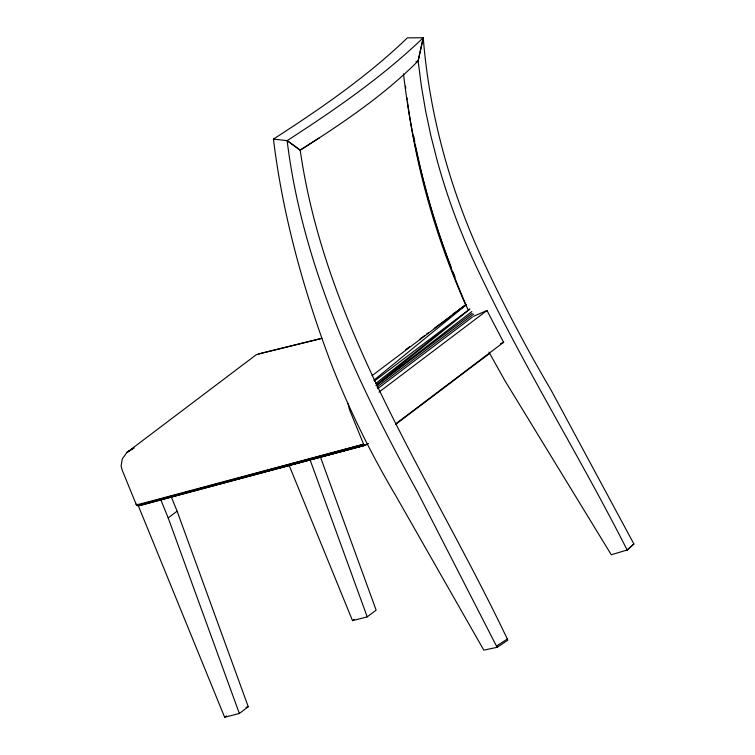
<?xml version="1.0" encoding="UTF-8"?>
<svg xmlns="http://www.w3.org/2000/svg" width="755" height="755" viewBox="0 0 755 755"><rect width="100%" height="100%" fill="white"/><g stroke="black" fill="none" stroke-linecap="round" stroke-linejoin="round"><path stroke-width="1.13" d="M488.966 352.132L504.831 380.529L611.286 554.755L627.131 550.008C577.386 451.556 518.232 358.002 472.177 257.682A624.432 542.128 47.9 0 1 437.249 160.815L430.963 136.108L425.678 111.23L421.394 86.193L418.138 61.004L423.244 37.75L407.351 37.873C366.93 76.812 320.469 108.739 273.452 139.099C282.757 215.562 303.567 290.165 330.605 362.155C348.565 408.342 370.441 452.972 395.705 495.601L483.804 650.13L497.101 647.328L507.822 640.221L507.322 639.013C431.634 479.972 325.66 328.453 300.216 150.151L287.145 140.647L273.452 139.099M287.145 140.647L300.216 150.151C341.779 123.688 383.153 96.017 418.091 60.995L423.244 37.75C382.077 77.237 334.918 109.749 287.145 140.647C302.387 265.902 356.738 381.822 417.053 491.099L497.101 647.328M627.131 550.008L633.889 543.987L550.942 389.882A1334.982 1159.038 47.9 0 1 481.916 258.201A624.423 542.128 47.9 0 1 423.244 37.75M627.16 550.065L633.889 543.987M373.848 380.275L466.458 304.614M376.698 384.465L469.808 309.173L375.537 383.625M376.075 385.541L471.828 311.551M137.995 504.944L224.641 717.25L239.344 713.475L168.195 517.911L177.114 511.173L171.007 496.205M371.988 375.707L466.382 304.501L459.663 309.229M374.414 381.03L469.742 309.069M376.254 385.682L472.168 313.278M377.066 387.032L473.63 314.137M377.613 388.712L472.47 317.053M378.972 392.128L486.984 310.522L503.613 342.317L395.611 423.914M395.903 424.178L489.655 353.406M224.641 717.25L226.424 715.9M288.967 464.957L352.51 620.648L354.293 619.298M239.344 713.475L248.263 706.737L177.114 511.173M352.51 620.648L367.213 616.873L376.132 610.134L320.658 457.653M405.794 349.565L409.578 346.753M419.988 339.004L424.716 335.484M426.613 334.078L428.5 332.672M434.182 328.444L466.345 304.501L453.075 314.089M453 314.023L454.897 312.645M496.563 646.006L507.322 639.013M300.197 150.151L319.091 137.967M258.956 353.859L256.068 354.85L126.944 452.424L134.05 447.857L127.019 452.349L122.291 458.861L121.111 466.005L122.084 469.836L136.278 504.623L139.052 504.321L140.071 505.444L364.505 445.205L363.617 444.251L139.401 504.887L365.09 445.308L368.534 443.43M473.413 316.345L486.984 310.522M500.49 343.657L503.613 342.317M415.911 61.825L418.138 61.004M139.052 504.321L363.617 444.251L349.423 409.474L348.093 403.595M139.401 504.887L363.986 444.837M365.665 445.129L140.071 505.444L140.59 505.34L137.712 505.699L136.145 504.161L136.844 505.359L139.515 505.076L364.505 445.205M245.998 707.322L248.263 706.737M321.687 338.363L258.823 353.897L321.715 338.41M136.721 504.916L137.712 505.699L139.364 505.586L137.306 504.68M468.006 309.673C435.324 234.758 412.749 155.105 403.5 73.82M160.777 499.744L168.195 517.911M309.729 458.87L367.213 616.873M466.052 305.747A656.756 526.584 55.5 0 1 407.502 102.114M407.2 99.83A656.756 526.584 55.5 0 1 406.898 97.555M405.775 88.448A656.756 526.584 55.5 0 1 405.52 86.174M455.057 277.123A655.944 525.933 55.5 0 1 452.962 271.838M451.311 267.61A655.944 525.933 55.5 0 1 415.93 147.546M415.703 146.404A655.944 525.933 55.5 0 1 415.241 144.139M414.797 141.874A655.944 525.933 55.5 0 1 413.702 136.211"/></g></svg>
